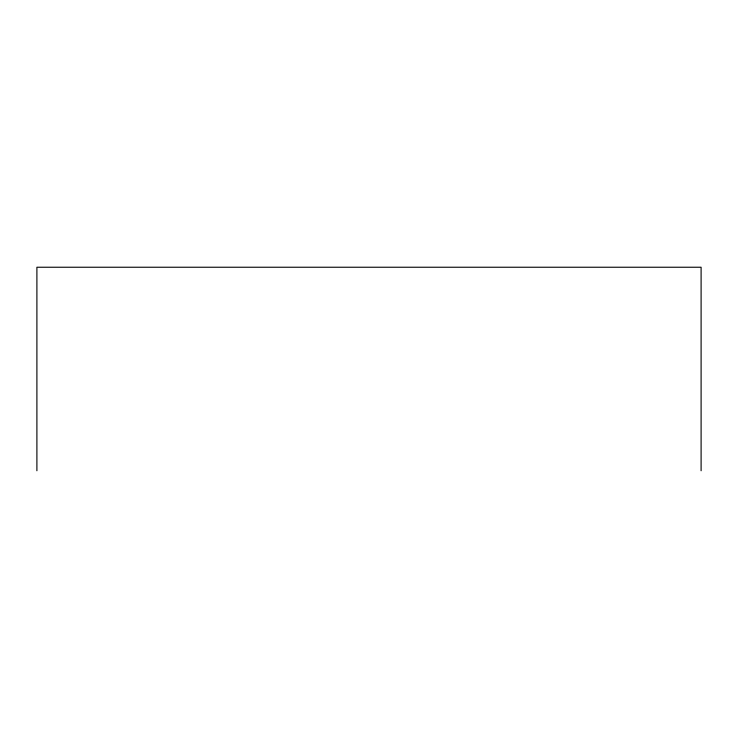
<?xml version="1.0" encoding="UTF-8"?>
<svg xmlns="http://www.w3.org/2000/svg" width="738" height="738" viewBox="0 0 738 738"><rect width="100%" height="100%" fill="white"/><g stroke="black" fill="none" stroke-linecap="round" stroke-linejoin="round"><path stroke-width="1.11" d="M701.1 470.761L701.1 267.239L36.9 267.239L36.9 470.761"/></g></svg>
